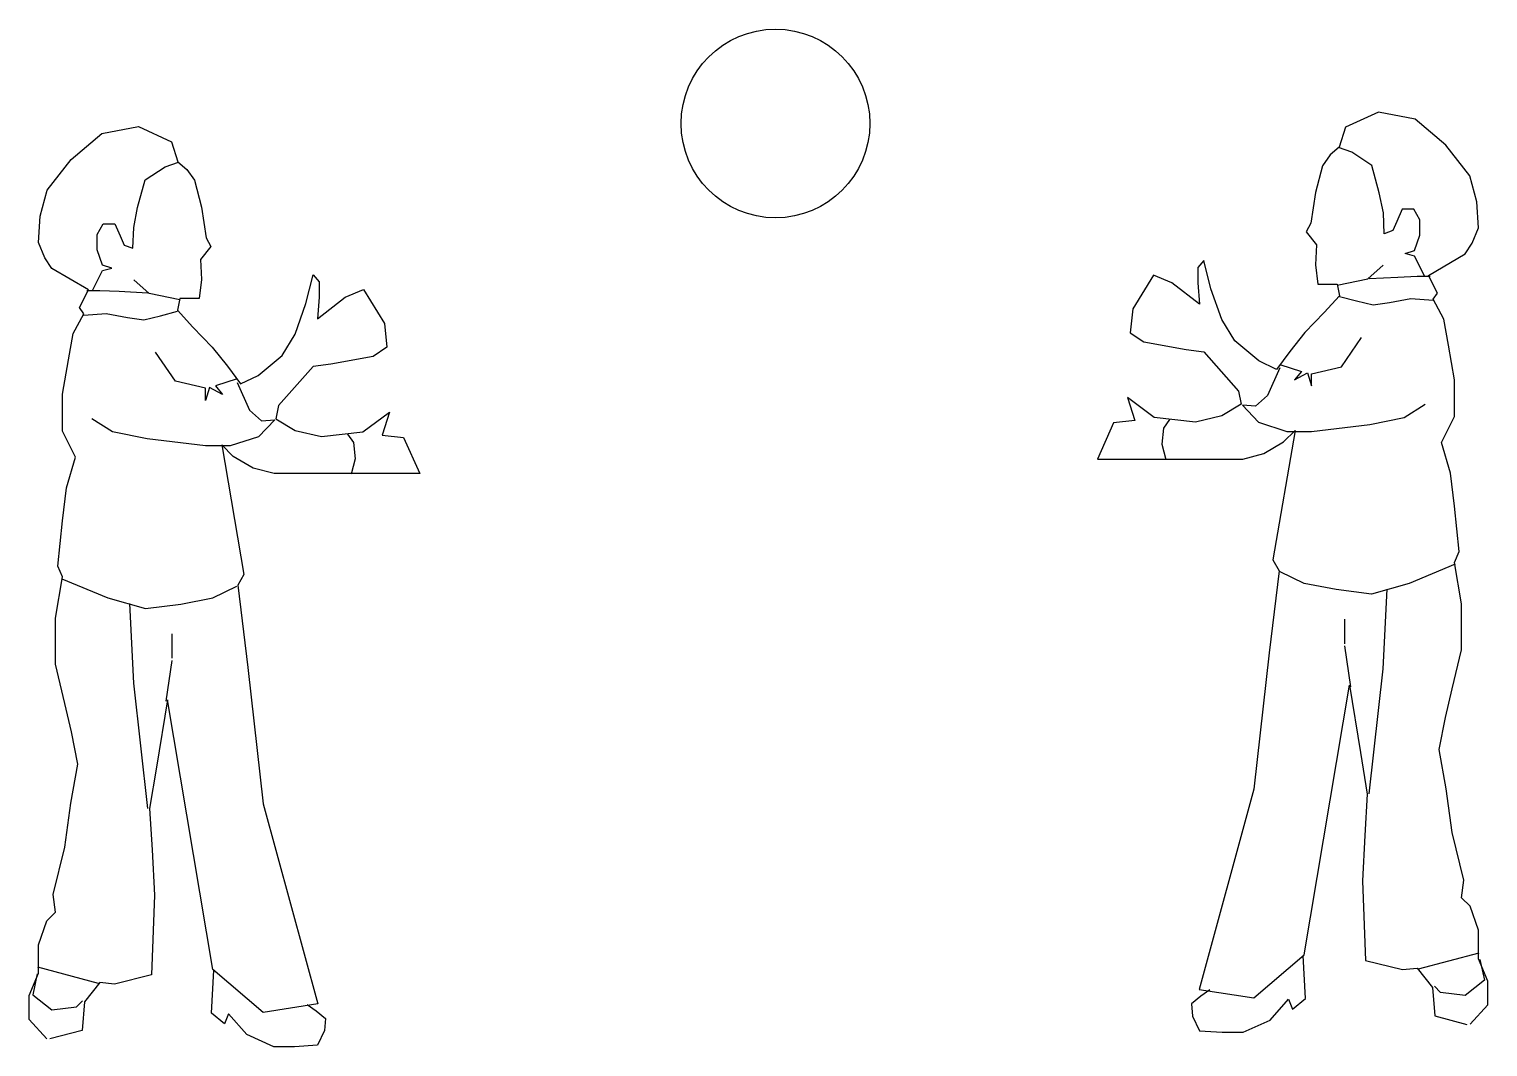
# Model space of a CAD drawing. Header units: millimetres. Extents: x -1539.06 to -1537.61, y 1845.47 to 1846.48.
import ezdxf

# ---------------------------------------------------------------- set-up
doc = ezdxf.new("R2010")
doc.units = ezdxf.units.MM
doc.header["$LTSCALE"] = 10
doc.layers.add('Humanos', color=2, linetype='Continuous')

msp = doc.modelspace()

# ---------------------------------------------------------------- linework, layer by layer
at = {"layer": 'Humanos'}
for p, q in [((-1537.7175, 1846.3948), (-1537.7503, 1846.3796)), ((-1537.681, 1846.3878), (-1537.7175, 1846.3948)), ((-1537.6505, 1846.362), (-1537.681, 1846.3878)), ((-1539.0158, 1846.3476), (-1538.9853, 1846.3734)), ((-1538.9853, 1846.3734), (-1538.9488, 1846.3804)), ((-1538.9488, 1846.3804), (-1538.916, 1846.3651)), ((-1537.7503, 1846.3796), (-1537.7564, 1846.3598)), ((-1538.916, 1846.3651), (-1538.9099, 1846.3454)), ((-1537.7564, 1846.3598), (-1537.7655, 1846.3522)), ((-1537.7441, 1846.3549), (-1537.7571, 1846.3595)), ((-1537.6268, 1846.3315), (-1537.6505, 1846.362)), ((-1539.0395, 1846.3171), (-1539.0158, 1846.3476)), ((-1538.9223, 1846.3404), (-1538.9092, 1846.345)), ((-1538.9099, 1846.3454), (-1538.9008, 1846.3377)), ((-1537.7655, 1846.3522), (-1537.7732, 1846.3415)), ((-1537.7242, 1846.3418), (-1537.7441, 1846.3549)), ((-1538.9421, 1846.3274), (-1538.9223, 1846.3404)), ((-1538.9008, 1846.3377), (-1538.8931, 1846.3271)), ((-1537.7732, 1846.3415), (-1537.7801, 1846.3148)), ((-1537.7167, 1846.3144), (-1537.7242, 1846.3418)), ((-1537.6198, 1846.3057), (-1537.6268, 1846.3315)), ((-1539.0465, 1846.2913), (-1539.0395, 1846.3171)), ((-1538.9497, 1846.3), (-1538.9421, 1846.3274)), ((-1538.8931, 1846.3271), (-1538.8862, 1846.3004)), ((-1537.7801, 1846.3148), (-1537.7847, 1846.2844)), ((-1537.7127, 1846.2947), (-1537.7167, 1846.3144)), ((-1537.6183, 1846.2798), (-1537.6198, 1846.3057)), ((-1539.048, 1846.2653), (-1539.0465, 1846.2913)), ((-1538.9536, 1846.2802), (-1538.9497, 1846.3)), ((-1538.8862, 1846.3004), (-1538.8816, 1846.27)), ((-1537.7119, 1846.2739), (-1537.7127, 1846.2947)), ((-1537.6994, 1846.2861), (-1537.7033, 1846.277)), ((-1537.694, 1846.2983), (-1537.6994, 1846.2861)), ((-1537.6825, 1846.2983), (-1537.694, 1846.2983)), ((-1537.6764, 1846.2877), (-1537.6825, 1846.2983)), ((-1537.6764, 1846.2725), (-1537.6764, 1846.2877)), ((-1538.99, 1846.2733), (-1538.9839, 1846.2839)), ((-1538.99, 1846.258), (-1538.99, 1846.2733)), ((-1538.9839, 1846.2839), (-1538.9723, 1846.2839)), ((-1538.9723, 1846.2839), (-1538.9669, 1846.2717)), ((-1538.9669, 1846.2717), (-1538.963, 1846.2626)), ((-1538.9545, 1846.2595), (-1538.9536, 1846.2802)), ((-1537.7847, 1846.2844), (-1537.7892, 1846.2759)), ((-1537.7892, 1846.2759), (-1537.7792, 1846.2628)), ((-1537.7033, 1846.277), (-1537.7119, 1846.2739)), ((-1537.6819, 1846.2572), (-1537.6764, 1846.2725)), ((-1537.6244, 1846.2646), (-1537.6183, 1846.2798)), ((-1539.0419, 1846.2501), (-1539.048, 1846.2653)), ((-1538.9845, 1846.2428), (-1538.99, 1846.258)), ((-1538.963, 1846.2626), (-1538.9545, 1846.2595)), ((-1538.8771, 1846.2614), (-1538.8871, 1846.2484)), ((-1538.8816, 1846.27), (-1538.8771, 1846.2614)), ((-1537.7792, 1846.2628), (-1537.7801, 1846.2431)), ((-1537.691, 1846.2542), (-1537.6819, 1846.2572)), ((-1537.6314, 1846.2539), (-1537.6244, 1846.2646)), ((-1539.0349, 1846.2395), (-1539.0419, 1846.2501)), ((-1538.9753, 1846.2398), (-1538.9845, 1846.2428)), ((-1538.8871, 1846.2484), (-1538.8862, 1846.2286)), ((-1537.8908, 1846.2474), (-1537.8969, 1846.2405)), ((-1537.8839, 1846.2191), (-1537.8908, 1846.2474)), ((-1537.7801, 1846.2431), (-1537.7777, 1846.2239)), ((-1537.7281, 1846.229), (-1537.7129, 1846.2426)), ((-1537.6819, 1846.2518), (-1537.691, 1846.2542)), ((-1537.6718, 1846.232), (-1537.6819, 1846.2518)), ((-1537.6679, 1846.2326), (-1537.6314, 1846.2539)), ((-1538.9984, 1846.2182), (-1539.0349, 1846.2395)), ((-1538.9945, 1846.2176), (-1538.9845, 1846.2373)), ((-1538.9845, 1846.2373), (-1538.9753, 1846.2398)), ((-1538.9382, 1846.2145), (-1538.9534, 1846.2282)), ((-1538.8862, 1846.2286), (-1538.8886, 1846.2095)), ((-1538.7825, 1846.2047), (-1538.7755, 1846.233)), ((-1538.7755, 1846.233), (-1538.7694, 1846.226)), ((-1537.941, 1846.2328), (-1537.9616, 1846.1993)), ((-1537.9228, 1846.2252), (-1537.941, 1846.2328)), ((-1537.8969, 1846.2405), (-1537.8969, 1846.2252)), ((-1537.7586, 1846.2229), (-1537.7281, 1846.229)), ((-1537.7267, 1846.2294), (-1537.6984, 1846.2309)), ((-1537.6984, 1846.2309), (-1537.6792, 1846.2318)), ((-1537.6792, 1846.2318), (-1537.6662, 1846.2318)), ((-1537.6588, 1846.215), (-1537.6679, 1846.2326)), ((-1539.0075, 1846.2005), (-1538.9984, 1846.2182)), ((-1538.9871, 1846.2173), (-1539.0001, 1846.2173)), ((-1538.9679, 1846.2164), (-1538.9871, 1846.2173)), ((-1538.9397, 1846.215), (-1538.9679, 1846.2164)), ((-1538.9077, 1846.2084), (-1538.9382, 1846.2145)), ((-1538.7694, 1846.226), (-1538.7694, 1846.2108)), ((-1538.7436, 1846.2108), (-1538.7253, 1846.2184)), ((-1538.7253, 1846.2184), (-1538.7047, 1846.1849)), ((-1537.8953, 1846.2039), (-1537.9228, 1846.2252)), ((-1537.8969, 1846.2252), (-1537.8953, 1846.2039)), ((-1537.8732, 1846.1887), (-1537.8839, 1846.2191)), ((-1537.7777, 1846.2239), (-1537.7586, 1846.2239)), ((-1537.7586, 1846.2239), (-1537.7562, 1846.2124)), ((-1537.6633, 1846.2089), (-1537.6588, 1846.215)), ((-1539.003, 1846.1944), (-1539.0075, 1846.2005)), ((-1538.9077, 1846.2095), (-1538.9101, 1846.1979)), ((-1538.8886, 1846.2095), (-1538.9077, 1846.2095)), ((-1538.7932, 1846.1743), (-1538.7825, 1846.2047)), ((-1538.771, 1846.1895), (-1538.7436, 1846.2108)), ((-1538.7694, 1846.2108), (-1538.771, 1846.1895)), ((-1537.9616, 1846.1993), (-1537.9641, 1846.1756)), ((-1537.7562, 1846.2124), (-1537.7715, 1846.1956)), ((-1537.7394, 1846.2068), (-1537.7562, 1846.2113)), ((-1537.7227, 1846.2029), (-1537.7394, 1846.2068)), ((-1537.7066, 1846.2052), (-1537.7227, 1846.2029)), ((-1537.6853, 1846.2091), (-1537.7066, 1846.2052)), ((-1537.6631, 1846.2077), (-1537.6853, 1846.2091)), ((-1537.6527, 1846.1891), (-1537.6633, 1846.2089)), ((-1539.0136, 1846.1747), (-1539.003, 1846.1944)), ((-1539.0032, 1846.1932), (-1538.981, 1846.1947)), ((-1538.981, 1846.1947), (-1538.9597, 1846.1908)), ((-1538.9597, 1846.1908), (-1538.9436, 1846.1884)), ((-1538.9436, 1846.1884), (-1538.9269, 1846.1923)), ((-1538.9269, 1846.1923), (-1538.9101, 1846.1969)), ((-1538.9101, 1846.1979), (-1538.8949, 1846.1812)), ((-1538.7047, 1846.1849), (-1538.7022, 1846.1612)), ((-1537.8601, 1846.1674), (-1537.8732, 1846.1887)), ((-1537.7715, 1846.1956), (-1537.7905, 1846.1758)), ((-1537.6481, 1846.1633), (-1537.6527, 1846.1891)), ((-1539.0182, 1846.1488), (-1539.0136, 1846.1747)), ((-1538.8949, 1846.1812), (-1538.8758, 1846.1614)), ((-1538.8062, 1846.1529), (-1538.7932, 1846.1743)), ((-1537.9641, 1846.1756), (-1537.9504, 1846.1665)), ((-1537.7905, 1846.1758), (-1537.8057, 1846.1568)), ((-1537.7542, 1846.1418), (-1537.7345, 1846.1707)), ((-1538.9121, 1846.1274), (-1538.9318, 1846.1562)), ((-1538.8758, 1846.1614), (-1538.8606, 1846.1423)), ((-1538.7022, 1846.1612), (-1538.7159, 1846.1521)), ((-1537.9504, 1846.1665), (-1537.9084, 1846.1589)), ((-1537.9084, 1846.1589), (-1537.8908, 1846.1565)), ((-1537.8908, 1846.1565), (-1537.8565, 1846.1176)), ((-1537.8364, 1846.1476), (-1537.8601, 1846.1674)), ((-1537.8057, 1846.1568), (-1537.8188, 1846.1391)), ((-1537.642, 1846.1289), (-1537.6481, 1846.1633)), ((-1539.0243, 1846.1145), (-1539.0182, 1846.1488)), ((-1538.8606, 1846.1423), (-1538.8475, 1846.1247)), ((-1538.8299, 1846.1332), (-1538.8062, 1846.1529)), ((-1538.7755, 1846.1421), (-1538.8099, 1846.1032)), ((-1538.7579, 1846.1445), (-1538.7755, 1846.1421)), ((-1538.7159, 1846.1521), (-1538.7579, 1846.1445)), ((-1537.8188, 1846.1391), (-1537.8364, 1846.1476)), ((-1537.8154, 1846.1441), (-1537.7941, 1846.1372)), ((-1537.7841, 1846.1348), (-1537.7542, 1846.1418)), ((-1538.8822, 1846.1204), (-1538.9121, 1846.1274)), ((-1538.8509, 1846.1297), (-1538.8722, 1846.1227)), ((-1538.8475, 1846.1247), (-1538.8299, 1846.1332)), ((-1537.8154, 1846.1407), (-1537.8276, 1846.1133)), ((-1537.7941, 1846.1372), (-1537.801, 1846.1287)), ((-1537.801, 1846.1287), (-1537.788, 1846.1357)), ((-1537.788, 1846.1357), (-1537.7841, 1846.1227)), ((-1537.7841, 1846.1227), (-1537.7841, 1846.1348)), ((-1537.642, 1846.0924), (-1537.642, 1846.1289)), ((-1539.0243, 1846.0779), (-1539.0243, 1846.1145)), ((-1538.8783, 1846.1213), (-1538.8822, 1846.1082)), ((-1538.8822, 1846.1082), (-1538.8822, 1846.1204)), ((-1538.8653, 1846.1143), (-1538.8783, 1846.1213)), ((-1538.8722, 1846.1227), (-1538.8653, 1846.1143)), ((-1538.8509, 1846.1262), (-1538.8387, 1846.0988)), ((-1537.8565, 1846.1176), (-1537.854, 1846.1046)), ((-1537.8276, 1846.1133), (-1537.8397, 1846.1026)), ((-1538.8387, 1846.0988), (-1538.8267, 1846.0882)), ((-1538.8099, 1846.1032), (-1538.8123, 1846.0901)), ((-1537.9669, 1846.1113), (-1537.9593, 1846.0885)), ((-1537.9402, 1846.0915), (-1537.9669, 1846.1113)), ((-1537.854, 1846.1046), (-1537.8732, 1846.093)), ((-1537.8527, 1846.1035), (-1537.8366, 1846.0867)), ((-1537.8397, 1846.1026), (-1537.8527, 1846.1035)), ((-1537.6919, 1846.0915), (-1537.6711, 1846.1046)), ((-1538.9745, 1846.0771), (-1538.9952, 1846.0901)), ((-1538.8136, 1846.0891), (-1538.8297, 1846.0723)), ((-1538.8267, 1846.0882), (-1538.8136, 1846.0891)), ((-1538.8123, 1846.0901), (-1538.7932, 1846.0786)), ((-1538.7262, 1846.0771), (-1538.6995, 1846.0968)), ((-1538.6995, 1846.0968), (-1538.707, 1846.074)), ((-1537.9806, 1846.086), (-1537.9967, 1846.0502)), ((-1537.9593, 1846.0885), (-1537.9806, 1846.086)), ((-1537.8991, 1846.0869), (-1537.9402, 1846.0915)), ((-1537.9249, 1846.0893), (-1537.931, 1846.0809)), ((-1537.8732, 1846.093), (-1537.8991, 1846.0869)), ((-1537.8366, 1846.0867), (-1537.8084, 1846.0776)), ((-1537.7841, 1846.0776), (-1537.7262, 1846.0845)), ((-1537.7262, 1846.0845), (-1537.6919, 1846.0915)), ((-1537.6551, 1846.0665), (-1537.642, 1846.0924)), ((-1539.0113, 1846.052), (-1539.0243, 1846.0779)), ((-1538.9401, 1846.0701), (-1538.9745, 1846.0771)), ((-1538.8822, 1846.0632), (-1538.9401, 1846.0701)), ((-1538.8297, 1846.0723), (-1538.8579, 1846.0632)), ((-1538.7932, 1846.0786), (-1538.7672, 1846.0725)), ((-1538.7672, 1846.0725), (-1538.7262, 1846.0771)), ((-1538.7414, 1846.0749), (-1538.7353, 1846.0665)), ((-1538.707, 1846.074), (-1538.6857, 1846.0716)), ((-1538.6857, 1846.0716), (-1538.6696, 1846.0357)), ((-1537.931, 1846.0809), (-1537.9326, 1846.0648)), ((-1537.8001, 1846.0786), (-1537.8223, 1845.95)), ((-1537.8117, 1846.0671), (-1537.8001, 1846.0786)), ((-1537.8084, 1846.0776), (-1537.7841, 1846.0776)), ((-1538.8579, 1846.0632), (-1538.8822, 1846.0632)), ((-1538.8662, 1846.0642), (-1538.8441, 1845.9355)), ((-1538.8547, 1846.0527), (-1538.8662, 1846.0642)), ((-1538.7353, 1846.0665), (-1538.7337, 1846.0504)), ((-1537.9326, 1846.0648), (-1537.9287, 1846.0496)), ((-1537.8521, 1846.0502), (-1537.8314, 1846.0556)), ((-1537.8314, 1846.0556), (-1537.8117, 1846.0671)), ((-1537.6459, 1846.036), (-1537.6551, 1846.0665)), ((-1539.0204, 1846.0216), (-1539.0113, 1846.052)), ((-1538.8349, 1846.0411), (-1538.8547, 1846.0527)), ((-1538.8142, 1846.0357), (-1538.8349, 1846.0411)), ((-1538.7337, 1846.0504), (-1538.7377, 1846.0351)), ((-1537.9967, 1846.0502), (-1537.8521, 1846.0502)), ((-1538.6696, 1846.0357), (-1538.8142, 1846.0357)), ((-1537.642, 1846.0032), (-1537.6459, 1846.036)), ((-1539.0243, 1845.9888), (-1539.0204, 1846.0216)), ((-1537.6375, 1845.9582), (-1537.642, 1846.0032)), ((-1539.0288, 1845.9438), (-1539.0243, 1845.9888)), ((-1537.642, 1845.9475), (-1537.6375, 1845.9582)), ((-1539.0243, 1845.9331), (-1539.0288, 1845.9438)), ((-1537.8162, 1845.9393), (-1537.8262, 1845.8577)), ((-1537.8223, 1845.95), (-1537.8162, 1845.9393)), ((-1537.6414, 1845.9458), (-1537.6871, 1845.9267)), ((-1537.635, 1845.9065), (-1537.642, 1845.9475)), ((-1539.0313, 1845.892), (-1539.0243, 1845.9331)), ((-1539.0249, 1845.9313), (-1538.9792, 1845.9123)), ((-1538.8441, 1845.9355), (-1538.8501, 1845.9248)), ((-1538.8501, 1845.9248), (-1538.8401, 1845.8433)), ((-1537.7914, 1845.9267), (-1537.8151, 1845.9382)), ((-1537.7595, 1845.9206), (-1537.7914, 1845.9267)), ((-1537.6871, 1845.9267), (-1537.7245, 1845.916)), ((-1538.9792, 1845.9123), (-1538.9418, 1845.9016)), ((-1538.9069, 1845.9062), (-1538.8749, 1845.9123)), ((-1538.8749, 1845.9123), (-1538.8512, 1845.9238)), ((-1537.7245, 1845.916), (-1537.7595, 1845.9206)), ((-1537.7129, 1845.8419), (-1537.709, 1845.921)), ((-1538.9534, 1845.8275), (-1538.9573, 1845.9066)), ((-1538.9418, 1845.9016), (-1538.9069, 1845.9062)), ((-1537.635, 1845.8608), (-1537.635, 1845.9065)), ((-1539.0313, 1845.8463), (-1539.0313, 1845.892)), ((-1537.751, 1845.8667), (-1537.751, 1845.8911)), ((-1538.9153, 1845.8523), (-1538.9153, 1845.8766)), ((-1537.8262, 1845.8577), (-1537.8414, 1845.7223)), ((-1537.7449, 1845.8241), (-1537.751, 1845.8645)), ((-1537.6442, 1845.8218), (-1537.635, 1845.8608)), ((-1539.0221, 1845.8074), (-1539.0313, 1845.8463)), ((-1538.9214, 1845.8096), (-1538.9153, 1845.8501)), ((-1538.8401, 1845.8433), (-1538.8249, 1845.7078)), ((-1537.7267, 1845.7177), (-1537.7129, 1845.8419)), ((-1538.9397, 1845.7032), (-1538.9534, 1845.8275)), ((-1537.7912, 1845.5577), (-1537.7462, 1845.8255)), ((-1537.7462, 1845.8255), (-1537.7355, 1845.7586)), ((-1538.9201, 1845.8111), (-1538.9308, 1845.7441)), ((-1538.8751, 1845.5432), (-1538.9201, 1845.8111)), ((-1537.6511, 1845.7936), (-1537.6442, 1845.8218)), ((-1539.0152, 1845.7792), (-1539.0221, 1845.8074)), ((-1537.6572, 1845.7616), (-1537.6511, 1845.7936)), ((-1539.0091, 1845.7472), (-1539.0152, 1845.7792)), ((-1537.7355, 1845.7586), (-1537.7286, 1845.7175)), ((-1537.6503, 1845.7227), (-1537.6572, 1845.7616)), ((-1539.0161, 1845.7083), (-1539.0091, 1845.7472)), ((-1538.9308, 1845.7441), (-1538.9378, 1845.7031)), ((-1537.8414, 1845.7223), (-1537.8956, 1845.5235)), ((-1537.6442, 1845.6792), (-1537.6503, 1845.7227)), ((-1539.0221, 1845.6648), (-1539.0161, 1845.7083)), ((-1538.8249, 1845.7078), (-1538.7707, 1845.509)), ((-1537.7286, 1845.7175), (-1537.731, 1845.6763)), ((-1538.9378, 1845.7031), (-1538.9353, 1845.6619)), ((-1537.6327, 1845.6321), (-1537.6442, 1845.6792)), ((-1539.0336, 1845.6176), (-1539.0221, 1845.6648)), ((-1537.731, 1845.6763), (-1537.7334, 1845.6314)), ((-1538.9353, 1845.6619), (-1538.933, 1845.6169)), ((-1537.7334, 1845.6314), (-1537.7303, 1845.5522)), ((-1537.635, 1845.6144), (-1537.6327, 1845.6321)), ((-1539.0313, 1845.6), (-1539.0336, 1845.6176)), ((-1538.933, 1845.6169), (-1538.936, 1845.5378)), ((-1537.6266, 1845.606), (-1537.635, 1845.6144)), ((-1537.6181, 1845.5822), (-1537.6266, 1845.606)), ((-1539.0482, 1845.5678), (-1539.0397, 1845.5915)), ((-1539.0397, 1845.5915), (-1539.0313, 1845.6)), ((-1537.6181, 1845.5539), (-1537.6181, 1845.5822)), ((-1539.0482, 1845.5395), (-1539.0482, 1845.5678)), ((-1537.8414, 1845.515), (-1537.7912, 1845.5577)), ((-1537.7899, 1845.5143), (-1537.7923, 1845.557)), ((-1537.7303, 1845.5522), (-1537.6938, 1845.5431)), ((-1537.6779, 1845.5438), (-1537.6176, 1845.5599)), ((-1537.6089, 1845.5317), (-1537.6181, 1845.5539)), ((-1537.617, 1845.5533), (-1537.6124, 1845.5326)), ((-1539.0574, 1845.5173), (-1539.0482, 1845.5395)), ((-1539.0493, 1845.5389), (-1539.0539, 1845.5182)), ((-1538.9884, 1845.5293), (-1539.0487, 1845.5454)), ((-1538.936, 1845.5378), (-1538.9726, 1845.5286)), ((-1538.8764, 1845.4999), (-1538.874, 1845.5425)), ((-1538.8249, 1845.5006), (-1538.8751, 1845.5432)), ((-1537.6938, 1845.5431), (-1537.6792, 1845.5446)), ((-1537.6792, 1845.5446), (-1537.664, 1845.5255)), ((-1538.9871, 1845.5302), (-1539.0023, 1845.511)), ((-1538.9726, 1845.5286), (-1538.9871, 1845.5302)), ((-1537.8956, 1845.5235), (-1537.8414, 1845.515)), ((-1537.8849, 1845.5229), (-1537.894, 1845.5168)), ((-1537.664, 1845.5255), (-1537.6616, 1845.4972)), ((-1537.6559, 1845.5204), (-1537.662, 1845.5265)), ((-1537.6316, 1845.5174), (-1537.6559, 1845.5204)), ((-1537.6124, 1845.5326), (-1537.6316, 1845.5174)), ((-1537.6089, 1845.5081), (-1537.6089, 1845.5317)), ((-1539.0574, 1845.4936), (-1539.0574, 1845.5173)), ((-1539.0539, 1845.5182), (-1539.0348, 1845.503)), ((-1539.0348, 1845.503), (-1539.0104, 1845.506)), ((-1539.0104, 1845.506), (-1539.0043, 1845.5121)), ((-1539.0023, 1845.511), (-1539.0047, 1845.4828)), ((-1538.7707, 1845.509), (-1538.8249, 1845.5006)), ((-1538.7814, 1845.5084), (-1538.7723, 1845.5023)), ((-1537.894, 1845.5168), (-1537.9032, 1845.5091)), ((-1537.9032, 1845.5091), (-1537.9023, 1845.4969)), ((-1537.8251, 1845.493), (-1537.8069, 1845.5137)), ((-1537.8069, 1845.5137), (-1537.803, 1845.5037)), ((-1537.803, 1845.5037), (-1537.7899, 1845.5143)), ((-1537.6266, 1845.4889), (-1537.6089, 1845.5081)), ((-1539.0397, 1845.4745), (-1539.0574, 1845.4936)), ((-1538.8634, 1845.4893), (-1538.8764, 1845.4999)), ((-1538.8595, 1845.4993), (-1538.8634, 1845.4893)), ((-1538.8412, 1845.4786), (-1538.8595, 1845.4993)), ((-1538.7723, 1845.5023), (-1538.7631, 1845.4947)), ((-1538.7631, 1845.4947), (-1538.764, 1845.4825)), ((-1537.9023, 1845.4969), (-1537.8953, 1845.4824)), ((-1537.8518, 1845.4809), (-1537.8251, 1845.493)), ((-1537.6616, 1845.4972), (-1537.6297, 1845.4887)), ((-1539.0047, 1845.4828), (-1539.0367, 1845.4742)), ((-1538.8145, 1845.4664), (-1538.8412, 1845.4786)), ((-1538.764, 1845.4825), (-1538.771, 1845.468)), ((-1537.8953, 1845.4824), (-1537.8726, 1845.4809)), ((-1537.8726, 1845.4809), (-1537.8518, 1845.4809)), ((-1538.7938, 1845.4664), (-1538.8145, 1845.4664)), ((-1538.771, 1845.468), (-1538.7938, 1845.4664))]:
    msp.add_line(p, q, dxfattribs=at)
msp.add_circle((-1538.3163, 1846.3834), 0.0937, dxfattribs=at)

doc.saveas('drawing.dxf')
